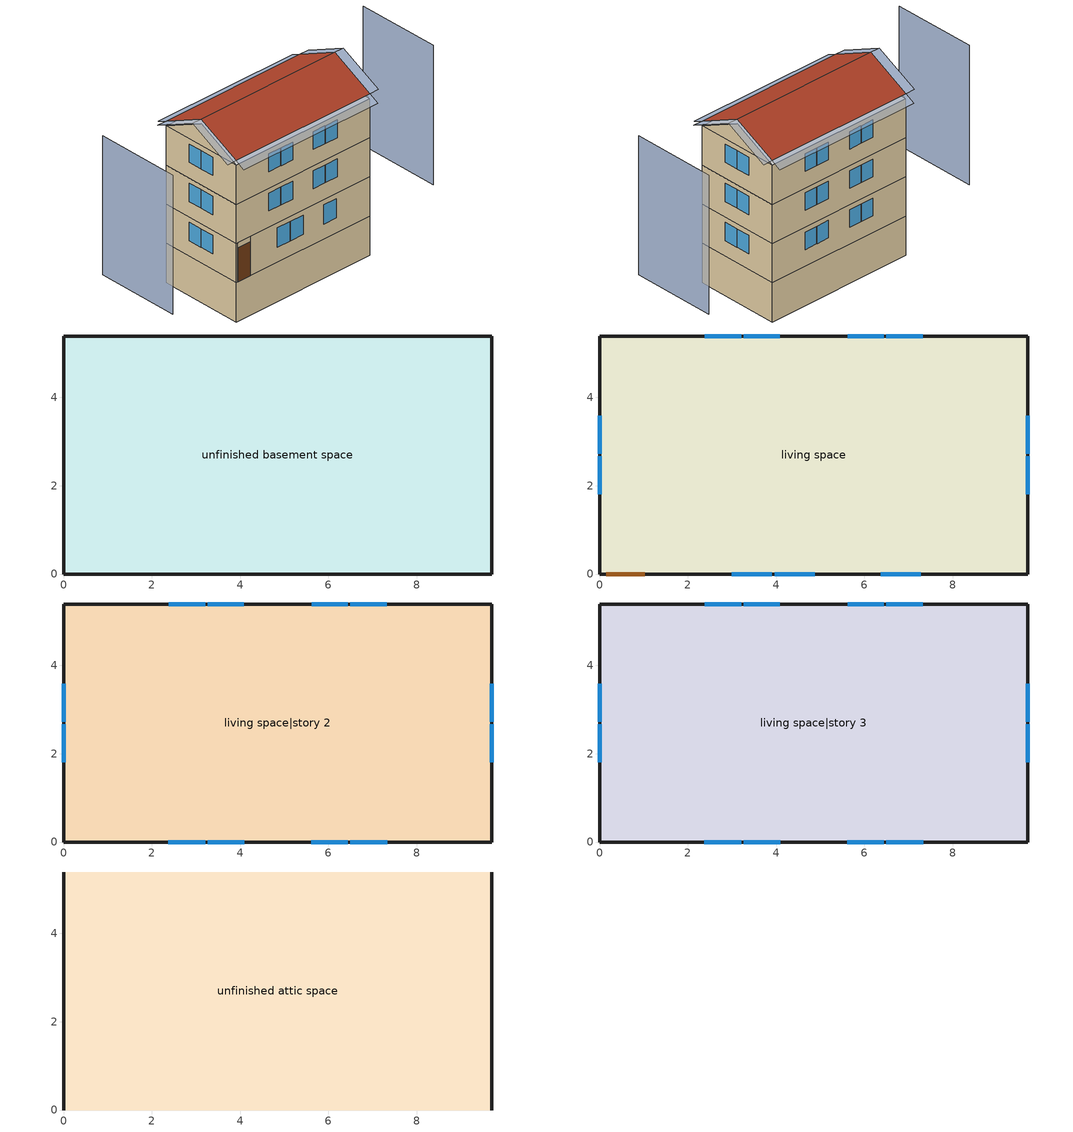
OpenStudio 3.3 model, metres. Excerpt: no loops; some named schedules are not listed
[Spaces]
unfinished basement space
 floor foundation (FloorFndGrndUnfinB): 0,0 0,5.39 9.71,5.39 9.71,0 z-2.44
 wall foundation (WallFndGrndUnfinB): 0,5.39 0,0 9.71,0 9.71,5.39 0,5.39 z-2.44:0
living space
 floor to unfinished basement space (FloorUnfinBInsFin Reversed): 0,0 0,5.39 9.71,5.39 9.71,0 z0
 wall outside (WallExtInsFin): 0,5.39 0,0 0.13,0 1.05,0 9.71,0 9.71,5.39 0,5.39 z0:2.44
 window (WindowConstruction): 3,0 3.9,0 / 3.96,0 4.87,0 / 6.37,0 7.27,0 z0.93:2.13; 7.32,5.39 6.5,5.39 / 6.44,5.39 5.62,5.39 / 4.08,5.39 3.27,5.39 / 3.2,5.39 2.39,5.39 z1.05:2.13; 0,3.59 0,2.73 / 0,2.67 0,1.81 / 9.71,1.81 9.71,2.67 / 9.71,2.73 9.71,3.59 z0.99:2.13
 door (Door): 0.15,0 1.02,0 z0:2.13
living space|story 2
 floor to living space (FloorFinUninsFin): 0,0 0,5.39 9.71,5.39 9.71,0 z2.44
 wall outside (WallExtInsFin): 0,5.39 0,0 9.71,0 9.71,5.39 0,5.39 z2.44:4.88
 window (WindowConstruction): 2.37,0 3.2,0 / 3.27,0 4.1,0 / 5.61,0 6.44,0 / 6.5,0 7.33,0 z3.46:4.57; 7.32,5.39 6.5,5.39 / 6.44,5.39 5.62,5.39 / 4.08,5.39 3.27,5.39 / 3.2,5.39 2.39,5.39 z3.48:4.57; 0,3.59 0,2.73 / 0,2.67 0,1.81 / 9.71,1.81 9.71,2.67 / 9.71,2.73 9.71,3.59 z3.43:4.57
living space|story 3
 floor to living space|story 2 (FloorFinUninsFin): 0,0 0,5.39 9.71,5.39 9.71,0 z4.88
 wall outside (WallExtInsFin): 0,5.39 0,0 9.71,0 9.71,5.39 0,5.39 z4.88:7.32
 window (WindowConstruction): 2.37,0 3.2,0 / 3.27,0 4.1,0 / 5.61,0 6.44,0 / 6.5,0 7.33,0 z5.9:7.01; 7.32,5.39 6.5,5.39 / 6.44,5.39 5.62,5.39 / 4.08,5.39 3.27,5.39 / 3.2,5.39 2.39,5.39 z5.92:7.01; 0,3.59 0,2.73 / 0,2.67 0,1.81 / 9.71,1.81 9.71,2.67 / 9.71,2.73 9.71,3.59 z5.86:7.01
unfinished attic space
 floor to living space|story 3 (FloorFinInsUnfinAttic): 0,5.39 9.71,5.39 9.71,0 0,0 z7.32
 wall outside (WallExtUninsUnfin): 0,2.7,8.66 0,5.39,7.32 0,0,7.32; 9.71,2.7,8.66 9.71,0,7.32 9.71,5.39,7.32
 roof outside (RoofUnfinInsExt): 9.71,2.7,8.97 0,2.7,8.97 0,0,7.62 9.71,0,7.62; 0,2.7,8.97 9.71,2.7,8.97 9.71,5.39,7.62 0,5.39,7.62
shading: -4.57,5.39 -4.57,0 / 14.28,0 14.28,5.39 z0:8.66; 9.71,1.81 9.71,2.67 / 0,2.67 0,1.81 / 0,3.59 0,2.73 / 9.71,2.73 9.71,3.59 z3.43:4.57; 9.71,2.73 9.71,3.59 / 0,2.67 0,1.81 / 0,3.59 0,2.73 / 9.71,1.81 9.71,2.67 z0.99:2.13; 9.71,1.81 9.71,2.67 / 9.71,2.73 9.71,3.59 / 0,2.67 0,1.81 / 0,3.59 0,2.73 z5.86:7.01; 4.08,5.39 3.27,5.39 / 7.32,5.39 6.5,5.39 / 6.44,5.39 5.62,5.39 / 3.2,5.39 2.39,5.39 z3.48:4.57; 4.08,5.39 3.27,5.39 / 6.44,5.39 5.62,5.39 / 7.32,5.39 6.5,5.39 / 3.2,5.39 2.39,5.39 z1.05:2.13; 3,0 3.9,0 / 3.96,0 4.87,0 / 6.37,0 7.27,0 z0.93:2.13; 2.37,0 3.2,0 / 3.27,0 4.1,0 / 5.61,0 6.44,0 / 6.5,0 7.33,0 z3.46:4.57; 3.2,5.39 2.39,5.39 / 7.32,5.39 6.5,5.39 / 4.08,5.39 3.27,5.39 / 6.44,5.39 5.62,5.39 z5.92:7.01; 5.61,0 6.44,0 / 3.27,0 4.1,0 / 6.5,0 7.33,0 / 2.37,0 3.2,0 z5.9:7.01; 10.32,0,7.62 10.32,2.7,8.97 9.71,2.7,8.97 9.71,0,7.62; -0.61,2.7,8.97 -0.61,0,7.62 0,0,7.62 0,2.7,8.97; 0,-0.61,7.32 9.71,-0.61,7.32 9.71,0,7.62 0,0,7.62; -0.61,5.39,7.62 -0.61,2.7,8.97 0,2.7,8.97 0,5.39,7.62; 10.32,2.7,8.97 10.32,5.39,7.62 9.71,5.39,7.62 9.71,2.7,8.97; 9.71,6,7.32 0,6,7.32 0,5.39,7.62 9.71,5.39,7.62
[Building]
Building 1: North Axis {deg}=90; Standards Number of Stories=3; Standards Number of Above Ground Stories=3; Standards Building Type=singlefamilydetached; Standards Number of Living Units=1
[Site]
Denver-Aurora-Buckley AFB: Latitude {deg}=39.72; Longitude {deg}=-104.75; Time Zone {hr}=-7; Elevation {m}=1726; Terrain=Suburbs
[ClimateZones]
Climate Zone Institution Name 1=Building America; Climate Zone Document Year 1=0; Climate Zone Value 1=Cold; Climate Zone Institution Name 2=ASHRAE; Climate Zone Document Name 2=ANSI/ASHRAE Standard 169; Climate Zone Document Year 2=2006; Climate Zone Institution Name 3=CEC; Climate Zone Document Name 3=California Climate Zone Descriptions; Climate Zone Document Year 3=1995
[Site:WaterMainsTemperature]
Calculation Method=Correlation; Annual Average Outdoor Air Temperature {C}=9.79772; Maximum Difference In Monthly Average Outdoor Air Temperatures {deltaC}=27.3398
[Site:GroundTemperature:Deep]
9.79772, 9.79772, 9.79772, 9.79772, 9.79772, 9.79772, 9.79772, 9.79772, 9.79772, 9.79772, 9.79772, 9.79772
[Material] Roughness=Rough
Name | Thickness {m} | Conductivity {W/m-K} | Density {kg/m3} | Specific Heat {J/kg-K} | Thermal Absorptance | Solar Absorptance | Visible Absorptance
Drywall 0.5 in. | 0.0127 | 0.160291 | 801 | 837.4 | 0.9 | 0.5 | 0.1
FloorUATrussandIns | 0.0889 | 0.0555643 | 50.7834 | 1165.1 | 0.9 | 0.5 | 0.9
FloorUAAdditionalCeilingIns | 0.266954 | 0.0531827 | 16.02 | 1046.75
Composition Shingles | 0.009525 | 0.162714 | 1121.4 | 1465.45 | 0.91 | 0.85 | 0.85
RoofSheathing | 0.01905 | 0.115458 | 512.64 | 1214.23 | 0.82 | 0.3 | 0.3
RoofUARoofIns | 0.18415 | 8.02397 | 37.0049 | 1207.88 | 0.91 | 0.85 | 0.91
Wood, Medium/Dark | 0.0254 | 0.102417 | 544.68 | 1172.36 | 0.92 | 0.75 | 0.75
WallSheathing | 0.0127 | 0.115458 | 512.64 | 1214.23 | 0.82 | 0.3 | 0.3
WallStudAndCavity | 0.0889 | 0.329206 | 129.063 | 1212.76 | 0.92 | 0.75 | 0.92
WallStudAndCavity 1 | 0.0889 | 0.384544 | 83.0341 | 1211.67 | 0.92 | 0.75 | 0.92
WallStudAndCavity 2 | 0.0889 | 0.397942 | 83.0341 | 1211.67 | 0.82 | 0.3 | 0.3
res furniture material unfinished basement space | 0.1524 | 0.115458 | 640.8 | 1214.23 | 0.9 | 0.6 | 0.1
Concrete 8.0 in. | 0.2032 | 1.803125 | 2242.8 | 837.4 | 0.9
Concrete 4.0 in. | 0.1016 | 1.803125 | 2242.8 | 837.4 | 0.9
FloorIns | 0.23495 | 2.59817 | 67.691 | 1210.98 | 0.82 | 0.3 | 0.3
Wood Floor | 0.015875 | 0.115458 | 544.68 | 1214.23
Floor Covering | 0.0127 | 0.0433444 | 54.468 | 1339.84 | 0.9 | 0.9
FloorFinStudAndAirFloor | 0.1397 | 0.557395 | 67.691 | 1210.98 | 0.9 | 0.5 | 0.9
DoorMaterial | 0.04445 | 0.0612267 | 512.64 | 1214.23 | 0.82 | 0.3 | 0.3
[Construction]
FloorFinInsUnfinAttic: Drywall 0.5 in., FloorUATrussandIns, FloorUAAdditionalCeilingIns
RoofUnfinInsExt: Composition Shingles, RoofSheathing, RoofUARoofIns
WallExtInsFin: Wood, Medium/Dark, WallSheathing, WallStudAndCavity, Drywall 0.5 in.
WallExtUninsUnfin: Wood, Medium/Dark, WallSheathing, WallStudAndCavity 1
WallIntFinUninsFin: WallStudAndCavity 2, Drywall 0.5 in.
res furniture construction unfinished basement space; res furniture construction living space|story 3; res furniture construction living space; res furniture construction living space|story 2: res furniture material unfinished basement space
WallFndGrndUnfinB: Concrete 8.0 in., Drywall 0.5 in.
FloorFndGrndUnfinB: Concrete 4.0 in.
FloorUnfinBInsFin Reversed: Floor Covering, Wood Floor, RoofSheathing, FloorIns
FloorFinUninsFin: Drywall 0.5 in., FloorFinStudAndAirFloor, RoofSheathing, Wood Floor, Floor Covering
WindowConstruction: WindowMaterial
Door: DoorMaterial
[WindowMaterial:SimpleGlazingSystem]
WindowMaterial: U-Factor {W/m2-K}=2.15764; Solar Heat Gain Coefficient=0.44
[ThermalZone] Use Ideal Air Loads=No
Name | Thermostat
living zone | living zone temperature setpoint
unfinished attic zone; unfinished basement zone
[Sizing:Zone]
unfinished attic zone: Zone Cooling Design Supply Air Temperature Input Method=SupplyAirTemperature; Zone Cooling Design Supply Air Temperature {C}=14; Zone Cooling Design Supply Air Temperature Difference {deltaC}=11.11; Zone Heating Design Supply Air Temperature Input Method=SupplyAirTemperature; Zone Heating Design Supply Air Temperature {C}=40; Zone Heating Design Supply Air Temperature Difference {deltaC}=11.11; Zone Cooling Design Supply Air Humidity Ratio {kg-H2O/kg-air}=0.0085; Zone Heating Design Supply Air Humidity Ratio {kg-H2O/kg-air}=0.008; Cooling Design Air Flow Method=DesignDay; Heating Design Air Flow Method=DesignDay; Account for Dedicated Outdoor Air System=No; Dedicated Outdoor Air System Control Strategy=NeutralSupplyAir; Dedicated Outdoor Air Low Setpoint Temperature for Design {C}=autosize; Dedicated Outdoor Air High Setpoint Temperature for Design {C}=autosize
[Space]
Name | Space Type | Thermal Zone | Building Unit
living space; living space|story 2; living space|story 3 | Space Type 1 | living zone | unit 1
unfinished attic space | Space Type 2 | unfinished attic zone
unfinished basement space | Space Type 3 | unfinished basement zone
[SpaceType]
Name | Standards Space Type
Space Type 1 | living
Space Type 2 | unfinished attic
Space Type 3 | unfinished basement
[BuildingUnit]
unit 1: Building Unit Type=Residential
[External:File]
schedules.csv: File=schedules.csv
[People:Definition] Number of People Calculation Method=People; Number of People {people}=0.333333; Fraction Radiant=0.319734; Sensible Heat Fraction=0.573; Carbon Dioxide Generation Rate {m3/s-W}=0; Enable ASHRAE 55 Comfort Warnings=No; Mean Radiant Temperature Calculation Type=ZoneAveraged
res occupants|living space|story 2; res occupants|living space; res occupants|living space|story 3
[People] Number of People Schedule=occupants; Activity Level Schedule=res occupants activity schedule; Multiplier=1
Name | People Definition | Space or SpaceType
res occupants|living space|story 2 | res occupants|living space|story 2 | living space|story 2
res occupants|living space | res occupants|living space | living space
res occupants|living space|story 3 | res occupants|living space|story 3 | living space|story 3
[InternalMass:Definition] Design Level Calculation Method=SurfaceArea
Name | Construction | Surface Area {m2}
living space|story 3 Partition; living space Partition; living space|story 2 Partition | WallIntFinUninsFin | 52.3354
res furniture mass unfinished basement space | res furniture construction unfinished basement space | 20.9342
res furniture mass living space|story 3 | res furniture construction living space|story 3 | 20.9342
res furniture mass living space | res furniture construction living space | 20.9342
res furniture mass living space|story 2 | res furniture construction living space|story 2 | 20.9342
[InternalMass] Multiplier=1
Name | Internal Mass Definition | Space or SpaceType
living space|story 3 Partition | living space|story 3 Partition | living space|story 3
living space Partition | living space Partition | living space
living space|story 2 Partition | living space|story 2 Partition | living space|story 2
res furniture mass unfinished basement space | res furniture mass unfinished basement space | unfinished basement space
res furniture mass living space|story 3 | res furniture mass living space|story 3 | living space|story 3
res furniture mass living space | res furniture mass living space | living space
res furniture mass living space|story 2 | res furniture mass living space|story 2 | living space|story 2
[Foundation:Kiva]
Foundation Kiva 1: Wall Height Above Grade {m}=0.2032; Wall Depth Below Slab {m}=0.2032
[Foundation:Kiva:Settings]
Soil Conductivity {W/m-K}=1.731; Soil Density {kg/m3}=1842.3; Soil Specific Heat {J/kg-K}=418.7; Ground Solar Absorptivity=0.9; Ground Thermal Absorptivity=0.9; Ground Surface Roughness {m}=0.03; Far-Field Width {m}=40; Deep-Ground Boundary Condition=ZeroFlux; Deep-Ground Depth {m}=40; Minimum Cell Dimension {m}=0.02; Maximum Cell Growth Coefficient=1.5; Simulation Timestep=Hourly
[SurfaceProperty:ExposedFoundationPerimeter]
Surface 24: Exposed Perimeter Calculation Method=TotalExposedPerimeter; Total Exposed Perimeter {m}=30.196
[WaterUse:Equipment:Definition]
Name | Peak Flow Rate {m3/s} | Target Temperature Schedule
res shower | 4.31836e-05 | fixtures temperature schedule
res sink | 2.96425e-05 | fixtures temperature schedule
res bath | 0.000140562 | fixtures temperature schedule
res shower dist; res sink dist; res bath dist | 0 | fixtures temperature schedule
res cw | 1.48503e-05 | res cw temperature schedule
[WaterUse:Equipment] Space=living space|story 2
Name | Water Use Equipment Definition | Flow Rate Fraction Schedule
res shower | res shower | showers
res sink | res sink | sinks
res bath | res bath | baths
res shower dist | res shower dist | showers
res sink dist | res sink dist | sinks
res bath dist | res bath dist | baths
res cw | res cw | clothes_washer
[OtherEquipment:Definition] Design Level Calculation Method=EquipmentLevel; Fraction Radiant=0; Fraction Lost=0
Name | Design Level {W} | Fraction Latent
res shower | 1241.48 | 0.486891
res sink | 297.459 | 0.311263
res bath | 2071.14 | 0
res hot water distribution | 3408.01 | 0
[OtherEquipment] Space or SpaceType=living space|story 2
Name | Other Equipment Definition | Schedule
res shower | res shower | showers
res sink | res sink | sinks
res bath | res bath | baths
res hot water distribution | res hot water distribution | showers
[EnergyManagementSystem:Sensor]
Name | Output Variable or Output Meter Index Key | Output Variable or Output Meter
res_shower_vol | res shower | Water Use Equipment Hot Water Volume
res_shower_mixsp | fixtures temperature schedule | Schedule Value
res_nv_pb_s |  | Site Outdoor Air Barometric Pressure
res_af_vw_s |  | Site Wind Speed
res_nv_wt_s |  | Site Outdoor Air Humidity Ratio
res_nv_1_nva_s | res nv_1 avail schedule | Schedule Value
res_nv_1_sp_s | res nv_1 temp schedule | Schedule Value
res_infil_1_range_sch_s | res mv_1 range exhaust schedule | Schedule Value
res_infil_1_bath_sch_s | res mv_1 bath exhaust schedule | Schedule Value
res_infil_1_dryer_sch_s | clothes_dryer_exhaust | Schedule Value
res_infil_1_wh_sch_s | Always On Discrete | Schedule Value
[EnergyManagementSystem:Program]
res_shower_sag: If res_shower_vol > 0; Set ShowerTime=SystemTimeStep; Else; Set ShowerTime=0; EndIf; If (res_shower_vol > 0) && (res_shower_mixsp > res_shower_tout); Set ShowerSag=SystemTimeStep; Set ShowerE=res_shower_vol*4141170*(res_shower_mixsp-res_shower_tout); Else; Set ShowerSag=0; Set ShowerE=0; EndIf
res_nv_1_program: Set Tdiff = res_af_1_tin_s-res_af_1_tt_s; Set dT = (@Abs Tdiff); Set pt = (@RhFnTdbWPb res_af_1_tt_s res_nv_wt_s res_nv_pb_s); Set NVA = 13120.854117636898; Set Cs = 0.0002688906116838488; Set Cw = 0.00010666349345296961; Set MNV = 2.1269098106880002; Set MHR = 0.0115; Set MRH = 0.7; Set temp1 = (res_nv_1_nva_s*NVA); Set SGNV = temp1*((((Cs*dT)+(Cw*(res_af_vw_s^2)))^0.5)/1000); If (res_nv_wt_s<MHR) && (pt<MRH) && (res_af_1_tin_s>res_nv_1_sp_s); Set temp2 = (res_af_1_tin_s-res_nv_1_sp_s); Set NVadj1 = temp2/(res_af_1_tin_s-res_af_1_tt_s); Set NVadj2 = (@Min NVadj1 1); Set NVadj3 = (@Max NVadj2 0); Set NVadj = SGNV*NVadj3; Set res_nv_1_flow_act = (@Min NVadj MNV); Else; Set res_nv_1_flow_act = 0; EndIf
res_infil_1_program: Set p_m = 0.14; Set p_s = 0.22; Set s_m = 270; Set s_s = 370; Set z_m = 9.99744; Set z_s = 7.315200000000001; Set f_t = (((s_m/z_m)^p_m)*((z_s/s_s)^p_s)); Set Tdiff = res_af_1_tin_s-res_af_1_tt_s; Set dT = @Abs Tdiff; Set c = 0.21; Set Cs = 0.1239; Set Cw = 0.1467; Set n = 0.65; Set sft = (f_t*0.7000000000000001); Set temp1 = ((c*Cw)*((sft*res_af_vw_s)^(2*n)))^2; Set Qn = (((c*Cs*(dT^n))^2)+temp1)^0.5; Set Tdiff = res_af_1_tin_s-res_af_1_tt_s; Set QWHV = res_infil_1_wh_sch_s*0.0; Set Qrange = res_infil_1_range_sch_s*0.0472; Set Qdryer = res_infil_1_dryer_sch_s*0.0472; Set Qbath = res_infil_1_bath_sch_s*0.0472; Set QductsOut = 0; Set QductsIn = 0; Set Qout = Qrange+Qbath+Qdryer+QductsOut; Set Qin = QWHV+QductsIn; Set faneff_wh = 1; Set res_infil_1_house_fan_act = (QWHV*300)/faneff_wh*0; Set faneff_sp = 0.4719474432000001; Set res_infil_1_range_fan_act = (Qrange*300)/faneff_sp; Set res_infil_1_bath_fan_act = (Qbath*300)/faneff_sp; Set Qfan = (@Max Qout Qin); If Qfan > 0; Set Qavg = ((Qout + Qin) / 2.0); If ((@Abs (Qout - Qavg)) / Qavg) <= 0.1; Set phi = 1; Else; Set phi = (Qn / (Qn + Qfan)); EndIf; Set Qinf_adj = phi * Qn; Else; Set Qinf_adj = Qn; EndIf; Set res_infil_1_flow_act = Qfan + Qinf_adj
[EnergyManagementSystem:ProgramCallingManager]
res shower sag: EndOfSystemTimestepAfterHVACReporting; res_shower_sag
res af_1 program calling manager: BeginTimestepBeforePredictor; res_infil_1_program; res_nv_1_program
[EnergyManagementSystem:OutputVariable] Type of Data in Variable=Summed; Update Frequency=SystemTimestep; EMS Program or Subroutine=res_shower_sag
Name | EMS Variable | Units
Unmet Shower Energy|unit 1 | ShowerE | J
Unmet Shower Time|unit 1 | ShowerSag | hr
Shower Draw Time|unit 1 | ShowerTime | hr
[ThermostatSetpoint:DualSetpoint]
living zone temperature setpoint: Heating Setpoint Temperature Schedule=res heating setpoint; Cooling Setpoint Temperature Schedule=res cooling setpoint
[ElectricEquipment:Definition] Design Level Calculation Method=EquipmentLevel
Name | Design Level {W} | Fraction Latent | Fraction Radiant | Fraction Lost
res ceil fan | 0 | 0 | 0.558 | 0
res refrig | 59.9898 | 0 | 0 | 0
res cw | 1036.81 | 0 | 0.48 | 0.2
res cd electric | 13663.6 | 0.05 | 0.09 | 0.8
res range electric | 2490.78 | 0.3 | 0.24 | 0.3
res misc plug loads|living space|story 2; res misc plug loads|living space; res misc plug loads|living space|story 3 | 116.191 | 0.021 | 0.558 | 0.049
res extra refrig | 203.146 | 0 | 0 | 0
res freezer | 47.9573 | 0 | 0 | 0
res infil_1 house fan; res infil_1 range fan; res infil_1 bath fan | 0 | 0 | 0 | 1
[ElectricEquipment]
Name | Electric Equipment Definition | Space or SpaceType | Schedule
res ceil fan | res ceil fan | living space|story 2 | ceiling_fan
res refrig | res refrig | living space|story 2 | res refrig schedule
res cw | res cw | living space|story 2 | clothes_washer_power
res cd electric | res cd electric | living space|story 2 | clothes_dryer
res range electric | res range electric | living space|story 2 | cooking_range
res misc plug loads|living space|story 2 | res misc plug loads|living space|story 2 | living space|story 2 | plug_loads
res misc plug loads|living space | res misc plug loads|living space | living space | plug_loads
res misc plug loads|living space|story 3 | res misc plug loads|living space|story 3 | living space|story 3 | plug_loads
res extra refrig | res extra refrig | unfinished basement space | res extra refrig schedule
res freezer | res freezer | unfinished basement space | res freezer schedule
res infil_1 house fan | res infil_1 house fan | living space|story 2 | Always On Discrete
res infil_1 range fan | res infil_1 range fan | living space|story 2 | Always On Discrete
res infil_1 bath fan | res infil_1 bath fan | living space|story 2 | Always On Discrete
[Lights:Definition] Design Level Calculation Method=LightingLevel; Lighting Level {W}=353.434; Fraction Radiant=0.6; Fraction Visible=0.2; Return Air Fraction=0
res lighting interior living space|story 2; res lighting interior living space; res lighting interior living space|story 3
[Lights] Schedule=lighting_interior; Fraction Replaceable=1
Name | Lights Definition | Space or SpaceType
res lighting interior living space|story 2 | res lighting interior living space|story 2 | living space|story 2
res lighting interior living space | res lighting interior living space | living space
res lighting interior living space|story 3 | res lighting interior living space|story 3 | living space|story 3
[Exterior:Lights:Definition]
res lighting exterior: Design Level {W}=45.1132
[Exterior:Lights]
res lighting exterior: Exterior Lights Definition=res lighting exterior; Schedule=lighting_exterior
[GasEquipment:Definition]
res gas fireplace: Design Level Calculation Method=EquipmentLevel; Design Level {W}=359.57; Fraction Latent=0; Fraction Radiant=0; Fraction Lost=0
[GasEquipment]
res gas fireplace: Gas Equipment Definition=res gas fireplace; Space or SpaceType=living space|story 2; Schedule=fuel_loads_fireplace
[SpaceInfiltration:DesignFlowRate] Schedule=Always On Discrete
Name | Space or SpaceType | Design Flow Rate Calculation Method | Air Changes per Hour {1/hr} | Constant Term Coefficient | Temperature Term Coefficient | Velocity Term Coefficient | Velocity Squared Term Coefficient | Design Flow Rate {m3/s}
res infil|unfinished basement space | unfinished basement space | AirChanges/Hour | 0.1 | 1 | 0 | 0 | 0
res nv_1 flow; res infil_1 flow | living space|story 2 | Flow/Space |  |  |  |  |  | 0
[SpaceInfiltration:EffectiveLeakageArea]
res infil|unfinished attic space: Space or SpaceType=unfinished attic space; Schedule=Always On Discrete; Effective Air Leakage Area {cm2}=1742.77; Stack Coefficient=0.000114864; Wind Coefficient=4.68682e-05
[EnergyManagementSystem:Actuator]
Name | Actuated Component | Actuated Component Type | Actuated Component Control Type
res_nv_1_flow_act | res nv_1 flow | Zone Infiltration | Air Exchange Flow Rate
res_infil_1_house_fan_act | res infil_1 house fan | ElectricEquipment | Electricity Rate
res_infil_1_range_fan_act | res infil_1 range fan | ElectricEquipment | Electricity Rate
res_infil_1_bath_fan_act | res infil_1 bath fan | ElectricEquipment | Electricity Rate
res_infil_1_flow_act | res infil_1 flow | Zone Infiltration | Air Exchange Flow Rate
[Schedule:File] External File=schedules.csv; Rows to Skip at Top=1; Number of Hours of Data=8760; Minutes per Item=15
Name | Column Number
occupants | 1
showers | 14
sinks | 15
baths | 13
ceiling_fan | 16
clothes_washer | 9
clothes_washer_power | 10
clothes_dryer | 11
cooking_range | 6
lighting_interior | 2
lighting_exterior | 3
plug_loads | 17
fuel_loads_fireplace | 22
clothes_dryer_exhaust | 12
[Schedule:Constant]
Name | Value
res occupants activity schedule | 112.539
fixtures temperature schedule | 43.3333
Always On Discrete | 1
res cw temperature schedule | 52.666
[Schedule:Ruleset]
Name | Default Day Schedule | Summer Design Day Schedule | Winter Design Day Schedule
res heating setpoint | Schedule Day 6 | res heating setpoint summer design | res heating setpoint winter design
res cooling setpoint | Schedule Day 7 | res cooling setpoint summer design | res cooling setpoint winter design
res refrig schedule | Schedule Day 8 | res refrig schedule summer design | res refrig schedule winter design
res extra refrig schedule | Schedule Day 13 | res extra refrig schedule summer design | res extra refrig schedule winter design
res freezer schedule | Schedule Day 16 | res freezer schedule summer design | res freezer schedule winter design
res nv_1 temp schedule | Schedule Day 19
res nv_1 avail schedule | Schedule Day 20
res mv_1 range exhaust schedule | Schedule Day 23 | res mv_1 range exhaust schedule summer design | res mv_1 range exhaust schedule winter design
res mv_1 bath exhaust schedule | Schedule Day 24 | res mv_1 bath exhaust schedule summer design | res mv_1 bath exhaust schedule winter design
[Schedule:Day]
Schedule Day 6; Schedule Day 7; Schedule Day 8; res refrig schedule winter design; Schedule Day 13; res extra refrig schedule winter design; Schedule Day 16; res freezer schedule winter design; Schedule Day 19; Schedule Day 20; Schedule Day 23; res mv_1 range exhaust schedule winter design; Schedule Day 24; res mv_1 bath exhaust schedule winter design: 24, 0, 0
res heating setpoint weekday1; res heating setpoint weekday2; res heating setpoint weekday3; res heating setpoint weekday4; res heating setpoint weekday5; res heating setpoint weekday6; res heating setpoint weekday7; res heating setpoint weekday8; res heating setpoint weekday9; res heating setpoint weekday10; res heating setpoint weekday11; res heating setpoint weekday12: 2, 0, 18.8889, 9, 0, 19.4444, 17, 0, 12.7778, 24, 0, 18.8889
res heating setpoint weekend1; res heating setpoint weekend2; res heating setpoint weekend3; res heating setpoint weekend4; res heating setpoint weekend5; res heating setpoint weekend6; res heating setpoint weekend7; res heating setpoint weekend8; res heating setpoint weekend9; res heating setpoint weekend10; res heating setpoint weekend11; res heating setpoint weekend12; res cooling setpoint weekend1; res cooling setpoint weekend2; res cooling setpoint weekend3; res cooling setpoint weekend4; res cooling setpoint weekend5; res cooling setpoint weekend9; res cooling setpoint weekend10; res cooling setpoint weekend11; res cooling setpoint weekend12: 2, 0, 18.8889, 11, 0, 19.4444, 24, 0, 18.8889
res heating setpoint winter design; res cooling setpoint winter design: 24, 0, 21.1111
res heating setpoint summer design; res cooling setpoint summer design: 24, 0, 23.8889
res cooling setpoint weekday1; res cooling setpoint weekday2; res cooling setpoint weekday3; res cooling setpoint weekday4; res cooling setpoint weekday5; res cooling setpoint weekday9; res cooling setpoint weekday10; res cooling setpoint weekday11; res cooling setpoint weekday12: 2, 0, 18.8889, 11, 0, 19.4444, 17, 0, 18.3333, 24, 0, 18.8889
res cooling setpoint weekday6; res cooling setpoint weekday7; res cooling setpoint weekday8: 1, 0, 18.8889, 2, 0, 18.8889, 3, 0, 19.4444, 4, 0, 19.4444, 5, 0, 19.4444, 6, 0, 19.4444, 7, 0, 19.4444, 8, 0, 19.4444, 9, 0, 19.4444, 10, 0, 19.4444, 11, 0, 19.4444, 12, 0, 18.3333, 13, 0, 18.3333, 14, 0, 18.3333, 15, 0, 18.3333, 16, 0, 18.3333, 17, 0, 18.3333, 18, 0, 18.8889, 19, 0, 18.8889, 20, 0, 18.8889, 21, 0, 18.8889, 22, 0, 18.8889, 23, 0, 18.8889, 24, 0, 18.8889
res cooling setpoint weekend6; res cooling setpoint weekend7; res cooling setpoint weekend8: 1, 0, 18.8889, 2, 0, 18.8889, 3, 0, 19.4444, 4, 0, 19.4444, 5, 0, 19.4444, 6, 0, 19.4444, 7, 0, 19.4444, 8, 0, 19.4444, 9, 0, 19.4444, 10, 0, 19.4444, 11, 0, 19.4444, 12, 0, 18.8889, 13, 0, 18.8889, 14, 0, 18.8889, 15, 0, 18.8889, 16, 0, 18.8889, 17, 0, 18.8889, 18, 0, 18.8889, 19, 0, 18.8889, 20, 0, 18.8889, 21, 0, 18.8889, 22, 0, 18.8889, 23, 0, 18.8889, 24, 0, 18.8889
res refrig schedule allday1; res refrig schedule allday12; res freezer schedule allday1; res freezer schedule allday12: 1, 0, 0.610949, 2, 0, 0.595675, 3, 0, 0.580401, 4, 0, 0.565128, 6, 0, 0.549854, 7, 0, 0.580401, 8, 0, 0.610949, 10, 0, 0.626223, 12, 0, 0.610949, 15, 0, 0.641496, 16, 0, 0.626223, 17, 0, 0.672044, 18, 0, 0.733139, 19, 0, 0.763686, 20, 0, 0.733139, 21, 0, 0.717865, 22, 0, 0.702591, 23, 0, 0.672044, 24, 0, 0.626223
res refrig schedule allday2; res freezer schedule allday2: 1, 0, 0.609489, 2, 0, 0.594252, 3, 0, 0.579015, 4, 0, 0.563777, 6, 0, 0.54854, 7, 0, 0.579015, 8, 0, 0.609489, 10, 0, 0.624726, 12, 0, 0.609489, 15, 0, 0.639964, 16, 0, 0.624726, 17, 0, 0.670438, 18, 0, 0.731387, 19, 0, 0.761861, 20, 0, 0.731387, 21, 0, 0.71615, 22, 0, 0.700912, 23, 0, 0.670438, 24, 0, 0.624726
res refrig schedule allday3; res refrig schedule allday4; res refrig schedule allday5; res freezer schedule allday3; res freezer schedule allday4; res freezer schedule allday5: 1, 0, 0.791241, 2, 0, 0.77146, 3, 0, 0.751679, 4, 0, 0.731898, 6, 0, 0.712117, 7, 0, 0.751679, 8, 0, 0.791241, 10, 0, 0.811022, 12, 0, 0.791241, 15, 0, 0.830803, 16, 0, 0.811022, 17, 0, 0.870365, 18, 0, 0.949489, 19, 0, 0.989051, 20, 0, 0.949489, 21, 0, 0.929708, 22, 0, 0.909927, 23, 0, 0.870365, 24, 0, 0.811022
res refrig schedule allday6; res refrig schedule allday7; res refrig schedule allday8; res refrig schedule allday9; res freezer schedule allday6; res freezer schedule allday7; res freezer schedule allday8; res freezer schedule allday9: 1, 0, 0.8, 2, 0, 0.78, 3, 0, 0.76, 4, 0, 0.74, 6, 0, 0.72, 7, 0, 0.76, 8, 0, 0.8, 10, 0, 0.82, 12, 0, 0.8, 15, 0, 0.84, 16, 0, 0.82, 17, 0, 0.88, 18, 0, 0.96, 19, 0, 1, 20, 0, 0.96, 21, 0, 0.94, 22, 0, 0.92, 23, 0, 0.88, 24, 0, 0.82
res refrig schedule allday10; res freezer schedule allday10: 1, 0, 0.679562, 2, 0, 0.662573, 3, 0, 0.645584, 4, 0, 0.628595, 6, 0, 0.611606, 7, 0, 0.645584, 8, 0, 0.679562, 10, 0, 0.696551, 12, 0, 0.679562, 15, 0, 0.71354, 16, 0, 0.696551, 17, 0, 0.747518, 18, 0, 0.815474, 19, 0, 0.849453, 20, 0, 0.815474, 21, 0, 0.798485, 22, 0, 0.781496, 23, 0, 0.747518, 24, 0, 0.696551
res refrig schedule allday11; res freezer schedule allday11: 1, 0, 0.675182, 2, 0, 0.658303, 3, 0, 0.641423, 4, 0, 0.624544, 6, 0, 0.607664, 7, 0, 0.641423, 8, 0, 0.675182, 10, 0, 0.692062, 12, 0, 0.675182, 15, 0, 0.708942, 16, 0, 0.692062, 17, 0, 0.742701, 18, 0, 0.810219, 19, 0, 0.843978, 20, 0, 0.810219, 21, 0, 0.793339, 22, 0, 0.77646, 23, 0, 0.742701, 24, 0, 0.692062
res refrig schedule summer design; res extra refrig schedule summer design; res freezer schedule summer design; res mv_1 range exhaust schedule summer design; res mv_1 bath exhaust schedule summer design: 24, 0, 1
res extra refrig schedule allday1: 1, 0, 0.610949, 2, 0, 0.595675, 3, 0, 0.580401, 4, 0, 0.565128, 6, 0, 0.549854, 7, 0, 0.580401, 8, 0, 0.610949, 10, 0, 0.626223, 12, 0, 0.610949, 15, 0, 0.641496, 16, 0, 0.626223, 17, 0, 0.672044, 18, 0, 0.733139, 19, 0, 0.763686, 20, 0, 0.733139, 21, 0, 0.717865, 22, 0, 0.702591, 23, 0, 0.672044, 24, 0, 0.641496
res extra refrig schedule allday2: 1, 0, 0.609489, 2, 0, 0.594252, 3, 0, 0.579015, 4, 0, 0.563777, 6, 0, 0.54854, 7, 0, 0.579015, 8, 0, 0.609489, 10, 0, 0.624726, 12, 0, 0.609489, 15, 0, 0.639964, 16, 0, 0.624726, 17, 0, 0.670438, 18, 0, 0.731387, 19, 0, 0.761861, 20, 0, 0.731387, 21, 0, 0.71615, 22, 0, 0.700912, 23, 0, 0.670438, 24, 0, 0.639964
res extra refrig schedule allday3; res extra refrig schedule allday4; res extra refrig schedule allday5: 1, 0, 0.791241, 2, 0, 0.77146, 3, 0, 0.751679, 4, 0, 0.731898, 6, 0, 0.712117, 7, 0, 0.751679, 8, 0, 0.791241, 10, 0, 0.811022, 12, 0, 0.791241, 15, 0, 0.830803, 16, 0, 0.811022, 17, 0, 0.870365, 18, 0, 0.949489, 19, 0, 0.989051, 20, 0, 0.949489, 21, 0, 0.929708, 22, 0, 0.909927, 23, 0, 0.870365, 24, 0, 0.830803
res extra refrig schedule allday6; res extra refrig schedule allday7; res extra refrig schedule allday8; res extra refrig schedule allday9: 1, 0, 0.8, 2, 0, 0.78, 3, 0, 0.76, 4, 0, 0.74, 6, 0, 0.72, 7, 0, 0.76, 8, 0, 0.8, 10, 0, 0.82, 12, 0, 0.8, 15, 0, 0.84, 16, 0, 0.82, 17, 0, 0.88, 18, 0, 0.96, 19, 0, 1, 20, 0, 0.96, 21, 0, 0.94, 22, 0, 0.92, 23, 0, 0.88, 24, 0, 0.84
res extra refrig schedule allday10: 1, 0, 0.679562, 2, 0, 0.662573, 3, 0, 0.645584, 4, 0, 0.628595, 6, 0, 0.611606, 7, 0, 0.645584, 8, 0, 0.679562, 10, 0, 0.696551, 12, 0, 0.679562, 15, 0, 0.71354, 16, 0, 0.696551, 17, 0, 0.747518, 18, 0, 0.815474, 19, 0, 0.849453, 20, 0, 0.815474, 21, 0, 0.798485, 22, 0, 0.781496, 23, 0, 0.747518, 24, 0, 0.71354
res extra refrig schedule allday11: 1, 0, 0.675182, 2, 0, 0.658303, 3, 0, 0.641423, 4, 0, 0.624544, 6, 0, 0.607664, 7, 0, 0.641423, 8, 0, 0.675182, 10, 0, 0.692062, 12, 0, 0.675182, 15, 0, 0.708942, 16, 0, 0.692062, 17, 0, 0.742701, 18, 0, 0.810219, 19, 0, 0.843978, 20, 0, 0.810219, 21, 0, 0.793339, 22, 0, 0.77646, 23, 0, 0.742701, 24, 0, 0.708942
res extra refrig schedule allday12: 1, 0, 0.611679, 2, 0, 0.596387, 3, 0, 0.581095, 4, 0, 0.565803, 6, 0, 0.550511, 7, 0, 0.581095, 8, 0, 0.611679, 10, 0, 0.626971, 12, 0, 0.611679, 15, 0, 0.642263, 16, 0, 0.626971, 17, 0, 0.672847, 18, 0, 0.734015, 19, 0, 0.764599, 20, 0, 0.734015, 21, 0, 0.718723, 22, 0, 0.703431, 23, 0, 0.672847, 24, 0, 0.642263
res nv_1 temp schedule weekday1; res nv_1 temp schedule weekday2; res nv_1 temp schedule weekday3; res nv_1 temp schedule weekday4: 2, 0, 18.3333, 11, 0, 18.8889, 17, 0, 17.7778, 24, 0, 18.3333
res nv_1 temp schedule weekend1; res nv_1 temp schedule weekend2; res nv_1 temp schedule weekend3; res nv_1 temp schedule weekend4: 2, 0, 18.3333, 11, 0, 18.8889, 24, 0, 18.3333
res nv_1 temp schedule allday5; res nv_1 temp schedule allday6: 24, 0, 20
res nv_1 temp schedule weekday7: 2, 0, 19.4444, 9, 0, 20, 17, 0, 13.3333, 24, 0, 19.4444
res nv_1 availability schedule allday1 on; res nv_1 availability schedule allday1 on 1; res nv_1 availability schedule allday1 on 2; res nv_1 availability schedule allday1 on 3; res nv_1 availability schedule allday1 on 4; res nv_1 availability schedule allday1 on 5; res nv_1 availability schedule allday1 on 6; res nv_1 availability schedule allday1 on 7; res nv_1 availability schedule allday1 on 8; res nv_1 availability schedule allday1 on 9; res nv_1 availability schedule allday1 on 10; res nv_1 availability schedule allday1 on 11: 1, 0, 1, 2, 0, 1, 3, 0, 1, 4, 0, 1, 5, 0, 1, 6, 0, 1, 7, 0, 1, 8, 0, 1, 9, 0, 1, 10, 0, 1, 11, 0, 1, 12, 0, 1, 13, 0, 1, 14, 0, 1, 15, 0, 1, 16, 0, 1, 17, 0, 1, 18, 0, 1, 19, 0, 1, 20, 0, 1, 21, 0, 1, 22, 0, 1, 23, 0, 1, 24, 0, 1
[Schedule:Rule] Date Specification Type=DateRange; Start Day=1
Name | Schedule Ruleset | Rule Order | Day Schedule | Apply Monday | Apply Tuesday | Apply Wednesday | Apply Thursday | Apply Friday | Start Month | End Month | End Day | Apply Sunday | Apply Saturday
res heating setpoint weekday rule1 | res heating setpoint | 23 | res heating setpoint weekday1 | Yes | Yes | Yes | Yes | Yes | 1 | 1 | 31
res heating setpoint weekend rule1 | res heating setpoint | 22 | res heating setpoint weekend1 |  |  |  |  |  | 1 | 1 | 31 | Yes | Yes
res heating setpoint weekday rule2 | res heating setpoint | 21 | res heating setpoint weekday2 | Yes | Yes | Yes | Yes | Yes | 2 | 2 | 28
res heating setpoint weekend rule2 | res heating setpoint | 20 | res heating setpoint weekend2 |  |  |  |  |  | 2 | 2 | 28 | Yes | Yes
res heating setpoint weekday rule3 | res heating setpoint | 19 | res heating setpoint weekday3 | Yes | Yes | Yes | Yes | Yes | 3 | 3 | 31
res heating setpoint weekend rule3 | res heating setpoint | 18 | res heating setpoint weekend3 |  |  |  |  |  | 3 | 3 | 31 | Yes | Yes
res heating setpoint weekday rule4 | res heating setpoint | 17 | res heating setpoint weekday4 | Yes | Yes | Yes | Yes | Yes | 4 | 4 | 30
res heating setpoint weekend rule4 | res heating setpoint | 16 | res heating setpoint weekend4 |  |  |  |  |  | 4 | 4 | 30 | Yes | Yes
res heating setpoint weekday rule5 | res heating setpoint | 15 | res heating setpoint weekday5 | Yes | Yes | Yes | Yes | Yes | 5 | 5 | 31
res heating setpoint weekend rule5 | res heating setpoint | 14 | res heating setpoint weekend5 |  |  |  |  |  | 5 | 5 | 31 | Yes | Yes
res heating setpoint weekday rule6 | res heating setpoint | 13 | res heating setpoint weekday6 | Yes | Yes | Yes | Yes | Yes | 6 | 6 | 30
res heating setpoint weekend rule6 | res heating setpoint | 12 | res heating setpoint weekend6 |  |  |  |  |  | 6 | 6 | 30 | Yes | Yes
res heating setpoint weekday rule7 | res heating setpoint | 11 | res heating setpoint weekday7 | Yes | Yes | Yes | Yes | Yes | 7 | 7 | 31
res heating setpoint weekend rule7 | res heating setpoint | 10 | res heating setpoint weekend7 |  |  |  |  |  | 7 | 7 | 31 | Yes | Yes
res heating setpoint weekday rule8 | res heating setpoint | 9 | res heating setpoint weekday8 | Yes | Yes | Yes | Yes | Yes | 8 | 8 | 31
res heating setpoint weekend rule8 | res heating setpoint | 8 | res heating setpoint weekend8 |  |  |  |  |  | 8 | 8 | 31 | Yes | Yes
res heating setpoint weekday rule9 | res heating setpoint | 7 | res heating setpoint weekday9 | Yes | Yes | Yes | Yes | Yes | 9 | 9 | 30
res heating setpoint weekend rule9 | res heating setpoint | 6 | res heating setpoint weekend9 |  |  |  |  |  | 9 | 9 | 30 | Yes | Yes
res heating setpoint weekday rule10 | res heating setpoint | 5 | res heating setpoint weekday10 | Yes | Yes | Yes | Yes | Yes | 10 | 10 | 31
res heating setpoint weekend rule10 | res heating setpoint | 4 | res heating setpoint weekend10 |  |  |  |  |  | 10 | 10 | 31 | Yes | Yes
res heating setpoint weekday rule11 | res heating setpoint | 3 | res heating setpoint weekday11 | Yes | Yes | Yes | Yes | Yes | 11 | 11 | 30
res heating setpoint weekend rule11 | res heating setpoint | 2 | res heating setpoint weekend11 |  |  |  |  |  | 11 | 11 | 30 | Yes | Yes
res heating setpoint weekday rule12 | res heating setpoint | 1 | res heating setpoint weekday12 | Yes | Yes | Yes | Yes | Yes | 12 | 12 | 31
res heating setpoint weekend rule12 | res heating setpoint | 0 | res heating setpoint weekend12 |  |  |  |  |  | 12 | 12 | 31 | Yes | Yes
res cooling setpoint weekday rule1 | res cooling setpoint | 23 | res cooling setpoint weekday1 | Yes | Yes | Yes | Yes | Yes | 1 | 1 | 31
res cooling setpoint weekend rule1 | res cooling setpoint | 22 | res cooling setpoint weekend1 |  |  |  |  |  | 1 | 1 | 31 | Yes | Yes
res cooling setpoint weekday rule2 | res cooling setpoint | 21 | res cooling setpoint weekday2 | Yes | Yes | Yes | Yes | Yes | 2 | 2 | 28
res cooling setpoint weekend rule2 | res cooling setpoint | 20 | res cooling setpoint weekend2 |  |  |  |  |  | 2 | 2 | 28 | Yes | Yes
res cooling setpoint weekday rule3 | res cooling setpoint | 19 | res cooling setpoint weekday3 | Yes | Yes | Yes | Yes | Yes | 3 | 3 | 31
res cooling setpoint weekend rule3 | res cooling setpoint | 18 | res cooling setpoint weekend3 |  |  |  |  |  | 3 | 3 | 31 | Yes | Yes
res cooling setpoint weekday rule4 | res cooling setpoint | 17 | res cooling setpoint weekday4 | Yes | Yes | Yes | Yes | Yes | 4 | 4 | 30
res cooling setpoint weekend rule4 | res cooling setpoint | 16 | res cooling setpoint weekend4 |  |  |  |  |  | 4 | 4 | 30 | Yes | Yes
res cooling setpoint weekday rule5 | res cooling setpoint | 15 | res cooling setpoint weekday5 | Yes | Yes | Yes | Yes | Yes | 5 | 5 | 31
res cooling setpoint weekend rule5 | res cooling setpoint | 14 | res cooling setpoint weekend5 |  |  |  |  |  | 5 | 5 | 31 | Yes | Yes
res cooling setpoint weekday rule6 | res cooling setpoint | 13 | res cooling setpoint weekday6 | Yes | Yes | Yes | Yes | Yes | 6 | 6 | 30
res cooling setpoint weekend rule6 | res cooling setpoint | 12 | res cooling setpoint weekend6 |  |  |  |  |  | 6 | 6 | 30 | Yes | Yes
res cooling setpoint weekday rule7 | res cooling setpoint | 11 | res cooling setpoint weekday7 | Yes | Yes | Yes | Yes | Yes | 7 | 7 | 31
res cooling setpoint weekend rule7 | res cooling setpoint | 10 | res cooling setpoint weekend7 |  |  |  |  |  | 7 | 7 | 31 | Yes | Yes
res cooling setpoint weekday rule8 | res cooling setpoint | 9 | res cooling setpoint weekday8 | Yes | Yes | Yes | Yes | Yes | 8 | 8 | 31
res cooling setpoint weekend rule8 | res cooling setpoint | 8 | res cooling setpoint weekend8 |  |  |  |  |  | 8 | 8 | 31 | Yes | Yes
res cooling setpoint weekday rule9 | res cooling setpoint | 7 | res cooling setpoint weekday9 | Yes | Yes | Yes | Yes | Yes | 9 | 9 | 30
res cooling setpoint weekend rule9 | res cooling setpoint | 6 | res cooling setpoint weekend9 |  |  |  |  |  | 9 | 9 | 30 | Yes | Yes
res cooling setpoint weekday rule10 | res cooling setpoint | 5 | res cooling setpoint weekday10 | Yes | Yes | Yes | Yes | Yes | 10 | 10 | 31
res cooling setpoint weekend rule10 | res cooling setpoint | 4 | res cooling setpoint weekend10 |  |  |  |  |  | 10 | 10 | 31 | Yes | Yes
res cooling setpoint weekday rule11 | res cooling setpoint | 3 | res cooling setpoint weekday11 | Yes | Yes | Yes | Yes | Yes | 11 | 11 | 30
res cooling setpoint weekend rule11 | res cooling setpoint | 2 | res cooling setpoint weekend11 |  |  |  |  |  | 11 | 11 | 30 | Yes | Yes
res cooling setpoint weekday rule12 | res cooling setpoint | 1 | res cooling setpoint weekday12 | Yes | Yes | Yes | Yes | Yes | 12 | 12 | 31
res cooling setpoint weekend rule12 | res cooling setpoint | 0 | res cooling setpoint weekend12 |  |  |  |  |  | 12 | 12 | 31 | Yes | Yes
res refrig schedule allday rule1 | res refrig schedule | 11 | res refrig schedule allday1 | Yes | Yes | Yes | Yes | Yes | 1 | 1 | 31 | Yes | Yes
res refrig schedule allday rule2 | res refrig schedule | 10 | res refrig schedule allday2 | Yes | Yes | Yes | Yes | Yes | 2 | 2 | 28 | Yes | Yes
res refrig schedule allday rule3 | res refrig schedule | 9 | res refrig schedule allday3 | Yes | Yes | Yes | Yes | Yes | 3 | 3 | 31 | Yes | Yes
res refrig schedule allday rule4 | res refrig schedule | 8 | res refrig schedule allday4 | Yes | Yes | Yes | Yes | Yes | 4 | 4 | 30 | Yes | Yes
res refrig schedule allday rule5 | res refrig schedule | 7 | res refrig schedule allday5 | Yes | Yes | Yes | Yes | Yes | 5 | 5 | 31 | Yes | Yes
res refrig schedule allday rule6 | res refrig schedule | 6 | res refrig schedule allday6 | Yes | Yes | Yes | Yes | Yes | 6 | 6 | 30 | Yes | Yes
res refrig schedule allday rule7 | res refrig schedule | 5 | res refrig schedule allday7 | Yes | Yes | Yes | Yes | Yes | 7 | 7 | 31 | Yes | Yes
res refrig schedule allday rule8 | res refrig schedule | 4 | res refrig schedule allday8 | Yes | Yes | Yes | Yes | Yes | 8 | 8 | 31 | Yes | Yes
res refrig schedule allday rule9 | res refrig schedule | 3 | res refrig schedule allday9 | Yes | Yes | Yes | Yes | Yes | 9 | 9 | 30 | Yes | Yes
res refrig schedule allday rule10 | res refrig schedule | 2 | res refrig schedule allday10 | Yes | Yes | Yes | Yes | Yes | 10 | 10 | 31 | Yes | Yes
res refrig schedule allday rule11 | res refrig schedule | 1 | res refrig schedule allday11 | Yes | Yes | Yes | Yes | Yes | 11 | 11 | 30 | Yes | Yes
res refrig schedule allday rule12 | res refrig schedule | 0 | res refrig schedule allday12 | Yes | Yes | Yes | Yes | Yes | 12 | 12 | 31 | Yes | Yes
res extra refrig schedule allday rule1 | res extra refrig schedule | 11 | res extra refrig schedule allday1 | Yes | Yes | Yes | Yes | Yes | 1 | 1 | 31 | Yes | Yes
res extra refrig schedule allday rule2 | res extra refrig schedule | 10 | res extra refrig schedule allday2 | Yes | Yes | Yes | Yes | Yes | 2 | 2 | 28 | Yes | Yes
res extra refrig schedule allday rule3 | res extra refrig schedule | 9 | res extra refrig schedule allday3 | Yes | Yes | Yes | Yes | Yes | 3 | 3 | 31 | Yes | Yes
res extra refrig schedule allday rule4 | res extra refrig schedule | 8 | res extra refrig schedule allday4 | Yes | Yes | Yes | Yes | Yes | 4 | 4 | 30 | Yes | Yes
res extra refrig schedule allday rule5 | res extra refrig schedule | 7 | res extra refrig schedule allday5 | Yes | Yes | Yes | Yes | Yes | 5 | 5 | 31 | Yes | Yes
res extra refrig schedule allday rule6 | res extra refrig schedule | 6 | res extra refrig schedule allday6 | Yes | Yes | Yes | Yes | Yes | 6 | 6 | 30 | Yes | Yes
res extra refrig schedule allday rule7 | res extra refrig schedule | 5 | res extra refrig schedule allday7 | Yes | Yes | Yes | Yes | Yes | 7 | 7 | 31 | Yes | Yes
res extra refrig schedule allday rule8 | res extra refrig schedule | 4 | res extra refrig schedule allday8 | Yes | Yes | Yes | Yes | Yes | 8 | 8 | 31 | Yes | Yes
res extra refrig schedule allday rule9 | res extra refrig schedule | 3 | res extra refrig schedule allday9 | Yes | Yes | Yes | Yes | Yes | 9 | 9 | 30 | Yes | Yes
res extra refrig schedule allday rule10 | res extra refrig schedule | 2 | res extra refrig schedule allday10 | Yes | Yes | Yes | Yes | Yes | 10 | 10 | 31 | Yes | Yes
res extra refrig schedule allday rule11 | res extra refrig schedule | 1 | res extra refrig schedule allday11 | Yes | Yes | Yes | Yes | Yes | 11 | 11 | 30 | Yes | Yes
res extra refrig schedule allday rule12 | res extra refrig schedule | 0 | res extra refrig schedule allday12 | Yes | Yes | Yes | Yes | Yes | 12 | 12 | 31 | Yes | Yes
res freezer schedule allday rule1 | res freezer schedule | 11 | res freezer schedule allday1 | Yes | Yes | Yes | Yes | Yes | 1 | 1 | 31 | Yes | Yes
res freezer schedule allday rule2 | res freezer schedule | 10 | res freezer schedule allday2 | Yes | Yes | Yes | Yes | Yes | 2 | 2 | 28 | Yes | Yes
res freezer schedule allday rule3 | res freezer schedule | 9 | res freezer schedule allday3 | Yes | Yes | Yes | Yes | Yes | 3 | 3 | 31 | Yes | Yes
res freezer schedule allday rule4 | res freezer schedule | 8 | res freezer schedule allday4 | Yes | Yes | Yes | Yes | Yes | 4 | 4 | 30 | Yes | Yes
res freezer schedule allday rule5 | res freezer schedule | 7 | res freezer schedule allday5 | Yes | Yes | Yes | Yes | Yes | 5 | 5 | 31 | Yes | Yes
res freezer schedule allday rule6 | res freezer schedule | 6 | res freezer schedule allday6 | Yes | Yes | Yes | Yes | Yes | 6 | 6 | 30 | Yes | Yes
res freezer schedule allday rule7 | res freezer schedule | 5 | res freezer schedule allday7 | Yes | Yes | Yes | Yes | Yes | 7 | 7 | 31 | Yes | Yes
res freezer schedule allday rule8 | res freezer schedule | 4 | res freezer schedule allday8 | Yes | Yes | Yes | Yes | Yes | 8 | 8 | 31 | Yes | Yes
res freezer schedule allday rule9 | res freezer schedule | 3 | res freezer schedule allday9 | Yes | Yes | Yes | Yes | Yes | 9 | 9 | 30 | Yes | Yes
res freezer schedule allday rule10 | res freezer schedule | 2 | res freezer schedule allday10 | Yes | Yes | Yes | Yes | Yes | 10 | 10 | 31 | Yes | Yes
res freezer schedule allday rule11 | res freezer schedule | 1 | res freezer schedule allday11 | Yes | Yes | Yes | Yes | Yes | 11 | 11 | 30 | Yes | Yes
res freezer schedule allday rule12 | res freezer schedule | 0 | res freezer schedule allday12 | Yes | Yes | Yes | Yes | Yes | 12 | 12 | 31 | Yes | Yes
res nv_1 temp schedule weekday rule1 | res nv_1 temp schedule | 20 | res nv_1 temp schedule weekday1 | Yes | Yes | Yes | Yes | Yes | 1 | 1 | 31
res nv_1 temp schedule weekend rule1 | res nv_1 temp schedule | 19 | res nv_1 temp schedule weekend1 |  |  |  |  |  | 1 | 1 | 31 | Yes | Yes
res nv_1 temp schedule weekday rule2 | res nv_1 temp schedule | 18 | res nv_1 temp schedule weekday2 | Yes | Yes | Yes | Yes | Yes | 2 | 2 | 28
res nv_1 temp schedule weekend rule2 | res nv_1 temp schedule | 17 | res nv_1 temp schedule weekend2 |  |  |  |  |  | 2 | 2 | 28 | Yes | Yes
res nv_1 temp schedule weekday rule3 | res nv_1 temp schedule | 16 | res nv_1 temp schedule weekday3 | Yes | Yes | Yes | Yes | Yes | 3 | 3 | 31
res nv_1 temp schedule weekend rule3 | res nv_1 temp schedule | 15 | res nv_1 temp schedule weekend3 |  |  |  |  |  | 3 | 3 | 31 | Yes | Yes
res nv_1 temp schedule weekday rule4 | res nv_1 temp schedule | 14 | res nv_1 temp schedule weekday4 | Yes | Yes | Yes | Yes | Yes | 4 | 4 | 30
res nv_1 temp schedule weekend rule4 | res nv_1 temp schedule | 13 | res nv_1 temp schedule weekend4 |  |  |  |  |  | 4 | 4 | 30 | Yes | Yes
res nv_1 temp schedule allday rule5 | res nv_1 temp schedule | 12 | res nv_1 temp schedule allday5 | Yes | Yes | Yes | Yes | Yes | 5 | 5 | 31 | Yes | Yes
res nv_1 temp schedule allday rule6 | res nv_1 temp schedule | 11 | res nv_1 temp schedule allday6 | Yes | Yes | Yes | Yes | Yes | 6 | 6 | 30 | Yes | Yes
res nv_1 temp schedule weekday rule7 | res nv_1 temp schedule | 10 | res nv_1 temp schedule weekday7 | Yes | Yes | Yes | Yes | Yes | 7 | 7 | 31
res nv_1 temp schedule weekend rule7 | res nv_1 temp schedule | 9 | res nv_1 temp schedule weekend7 |  |  |  |  |  | 7 | 7 | 31 | Yes | Yes
res nv_1 temp schedule weekday rule8 | res nv_1 temp schedule | 8 | res nv_1 temp schedule weekday8 | Yes | Yes | Yes | Yes | Yes | 8 | 8 | 31
res nv_1 temp schedule weekend rule8 | res nv_1 temp schedule | 7 | res nv_1 temp schedule weekend8 |  |  |  |  |  | 8 | 8 | 31 | Yes | Yes
res nv_1 temp schedule allday rule9 | res nv_1 temp schedule | 6 | res nv_1 temp schedule allday9 | Yes | Yes | Yes | Yes | Yes | 9 | 9 | 30 | Yes | Yes
res nv_1 temp schedule weekday rule10 | res nv_1 temp schedule | 5 | res nv_1 temp schedule weekday10 | Yes | Yes | Yes | Yes | Yes | 10 | 10 | 31
res nv_1 temp schedule weekend rule10 | res nv_1 temp schedule | 4 | res nv_1 temp schedule weekend10 |  |  |  |  |  | 10 | 10 | 31 | Yes | Yes
res nv_1 temp schedule weekday rule11 | res nv_1 temp schedule | 3 | res nv_1 temp schedule weekday11 | Yes | Yes | Yes | Yes | Yes | 11 | 11 | 30
res nv_1 temp schedule weekend rule11 | res nv_1 temp schedule | 2 | res nv_1 temp schedule weekend11 |  |  |  |  |  | 11 | 11 | 30 | Yes | Yes
res nv_1 temp schedule weekday rule12 | res nv_1 temp schedule | 1 | res nv_1 temp schedule weekday12 | Yes | Yes | Yes | Yes | Yes | 12 | 12 | 31
res nv_1 temp schedule weekend rule12 | res nv_1 temp schedule | 0 | res nv_1 temp schedule weekend12 |  |  |  |  |  | 12 | 12 | 31 | Yes | Yes
res nv_1 availability schedule allday ruleset1 on | res nv_1 avail schedule | 11 | res nv_1 availability schedule allday1 on | Yes |  | Yes |  | Yes | 1 | 1 | 31
res nv_1 availability schedule allday ruleset2 on | res nv_1 avail schedule | 10 | res nv_1 availability schedule allday1 on 1 | Yes |  | Yes |  | Yes | 2 | 2 | 28
res nv_1 availability schedule allday ruleset3 on | res nv_1 avail schedule | 9 | res nv_1 availability schedule allday1 on 2 | Yes |  | Yes |  | Yes | 3 | 3 | 31
res nv_1 availability schedule allday ruleset4 on | res nv_1 avail schedule | 8 | res nv_1 availability schedule allday1 on 3 | Yes |  | Yes |  | Yes | 4 | 4 | 30
res nv_1 availability schedule allday ruleset5 on | res nv_1 avail schedule | 7 | res nv_1 availability schedule allday1 on 4 | Yes |  | Yes |  | Yes | 5 | 5 | 31
res nv_1 availability schedule allday ruleset6 on | res nv_1 avail schedule | 6 | res nv_1 availability schedule allday1 on 5 | Yes |  | Yes |  | Yes | 6 | 6 | 30
res nv_1 availability schedule allday ruleset7 on | res nv_1 avail schedule | 5 | res nv_1 availability schedule allday1 on 6 | Yes |  | Yes |  | Yes | 7 | 7 | 31
res nv_1 availability schedule allday ruleset8 on | res nv_1 avail schedule | 4 | res nv_1 availability schedule allday1 on 7 | Yes |  | Yes |  | Yes | 8 | 8 | 31
res nv_1 availability schedule allday ruleset9 on | res nv_1 avail schedule | 3 | res nv_1 availability schedule allday1 on 8 | Yes |  | Yes |  | Yes | 9 | 9 | 30
res nv_1 availability schedule allday ruleset10 on | res nv_1 avail schedule | 2 | res nv_1 availability schedule allday1 on 9 | Yes |  | Yes |  | Yes | 10 | 10 | 31
res nv_1 availability schedule allday ruleset11 on | res nv_1 avail schedule | 1 | res nv_1 availability schedule allday1 on 10 | Yes |  | Yes |  | Yes | 11 | 11 | 30
res nv_1 availability schedule allday ruleset12 on | res nv_1 avail schedule | 0 | res nv_1 availability schedule allday1 on 11 | Yes |  | Yes |  | Yes | 12 | 12 | 31
res mv_1 range exhaust schedule allday rule1 | res mv_1 range exhaust schedule | 11 | res mv_1 range exhaust schedule allday1 | Yes | Yes | Yes | Yes | Yes | 1 | 1 | 31 | Yes | Yes
res mv_1 range exhaust schedule allday rule2 | res mv_1 range exhaust schedule | 10 | res mv_1 range exhaust schedule allday2 | Yes | Yes | Yes | Yes | Yes | 2 | 2 | 28 | Yes | Yes
res mv_1 range exhaust schedule allday rule3 | res mv_1 range exhaust schedule | 9 | res mv_1 range exhaust schedule allday3 | Yes | Yes | Yes | Yes | Yes | 3 | 3 | 31 | Yes | Yes
res mv_1 range exhaust schedule allday rule4 | res mv_1 range exhaust schedule | 8 | res mv_1 range exhaust schedule allday4 | Yes | Yes | Yes | Yes | Yes | 4 | 4 | 30 | Yes | Yes
res mv_1 range exhaust schedule allday rule5 | res mv_1 range exhaust schedule | 7 | res mv_1 range exhaust schedule allday5 | Yes | Yes | Yes | Yes | Yes | 5 | 5 | 31 | Yes | Yes
res mv_1 range exhaust schedule allday rule6 | res mv_1 range exhaust schedule | 6 | res mv_1 range exhaust schedule allday6 | Yes | Yes | Yes | Yes | Yes | 6 | 6 | 30 | Yes | Yes
res mv_1 range exhaust schedule allday rule7 | res mv_1 range exhaust schedule | 5 | res mv_1 range exhaust schedule allday7 | Yes | Yes | Yes | Yes | Yes | 7 | 7 | 31 | Yes | Yes
res mv_1 range exhaust schedule allday rule8 | res mv_1 range exhaust schedule | 4 | res mv_1 range exhaust schedule allday8 | Yes | Yes | Yes | Yes | Yes | 8 | 8 | 31 | Yes | Yes
res mv_1 range exhaust schedule allday rule9 | res mv_1 range exhaust schedule | 3 | res mv_1 range exhaust schedule allday9 | Yes | Yes | Yes | Yes | Yes | 9 | 9 | 30 | Yes | Yes
res mv_1 range exhaust schedule allday rule10 | res mv_1 range exhaust schedule | 2 | res mv_1 range exhaust schedule allday10 | Yes | Yes | Yes | Yes | Yes | 10 | 10 | 31 | Yes | Yes
res mv_1 range exhaust schedule allday rule11 | res mv_1 range exhaust schedule | 1 | res mv_1 range exhaust schedule allday11 | Yes | Yes | Yes | Yes | Yes | 11 | 11 | 30 | Yes | Yes
res mv_1 range exhaust schedule allday rule12 | res mv_1 range exhaust schedule | 0 | res mv_1 range exhaust schedule allday12 | Yes | Yes | Yes | Yes | Yes | 12 | 12 | 31 | Yes | Yes
res mv_1 bath exhaust schedule allday rule1 | res mv_1 bath exhaust schedule | 11 | res mv_1 bath exhaust schedule allday1 | Yes | Yes | Yes | Yes | Yes | 1 | 1 | 31 | Yes | Yes
res mv_1 bath exhaust schedule allday rule2 | res mv_1 bath exhaust schedule | 10 | res mv_1 bath exhaust schedule allday2 | Yes | Yes | Yes | Yes | Yes | 2 | 2 | 28 | Yes | Yes
res mv_1 bath exhaust schedule allday rule3 | res mv_1 bath exhaust schedule | 9 | res mv_1 bath exhaust schedule allday3 | Yes | Yes | Yes | Yes | Yes | 3 | 3 | 31 | Yes | Yes
res mv_1 bath exhaust schedule allday rule4 | res mv_1 bath exhaust schedule | 8 | res mv_1 bath exhaust schedule allday4 | Yes | Yes | Yes | Yes | Yes | 4 | 4 | 30 | Yes | Yes
res mv_1 bath exhaust schedule allday rule5 | res mv_1 bath exhaust schedule | 7 | res mv_1 bath exhaust schedule allday5 | Yes | Yes | Yes | Yes | Yes | 5 | 5 | 31 | Yes | Yes
res mv_1 bath exhaust schedule allday rule6 | res mv_1 bath exhaust schedule | 6 | res mv_1 bath exhaust schedule allday6 | Yes | Yes | Yes | Yes | Yes | 6 | 6 | 30 | Yes | Yes
res mv_1 bath exhaust schedule allday rule7 | res mv_1 bath exhaust schedule | 5 | res mv_1 bath exhaust schedule allday7 | Yes | Yes | Yes | Yes | Yes | 7 | 7 | 31 | Yes | Yes
res mv_1 bath exhaust schedule allday rule8 | res mv_1 bath exhaust schedule | 4 | res mv_1 bath exhaust schedule allday8 | Yes | Yes | Yes | Yes | Yes | 8 | 8 | 31 | Yes | Yes
res mv_1 bath exhaust schedule allday rule9 | res mv_1 bath exhaust schedule | 3 | res mv_1 bath exhaust schedule allday9 | Yes | Yes | Yes | Yes | Yes | 9 | 9 | 30 | Yes | Yes
res mv_1 bath exhaust schedule allday rule10 | res mv_1 bath exhaust schedule | 2 | res mv_1 bath exhaust schedule allday10 | Yes | Yes | Yes | Yes | Yes | 10 | 10 | 31 | Yes | Yes
res mv_1 bath exhaust schedule allday rule11 | res mv_1 bath exhaust schedule | 1 | res mv_1 bath exhaust schedule allday11 | Yes | Yes | Yes | Yes | Yes | 11 | 11 | 30 | Yes | Yes
res mv_1 bath exhaust schedule allday rule12 | res mv_1 bath exhaust schedule | 0 | res mv_1 bath exhaust schedule allday12 | Yes | Yes | Yes | Yes | Yes | 12 | 12 | 31 | Yes | Yes
